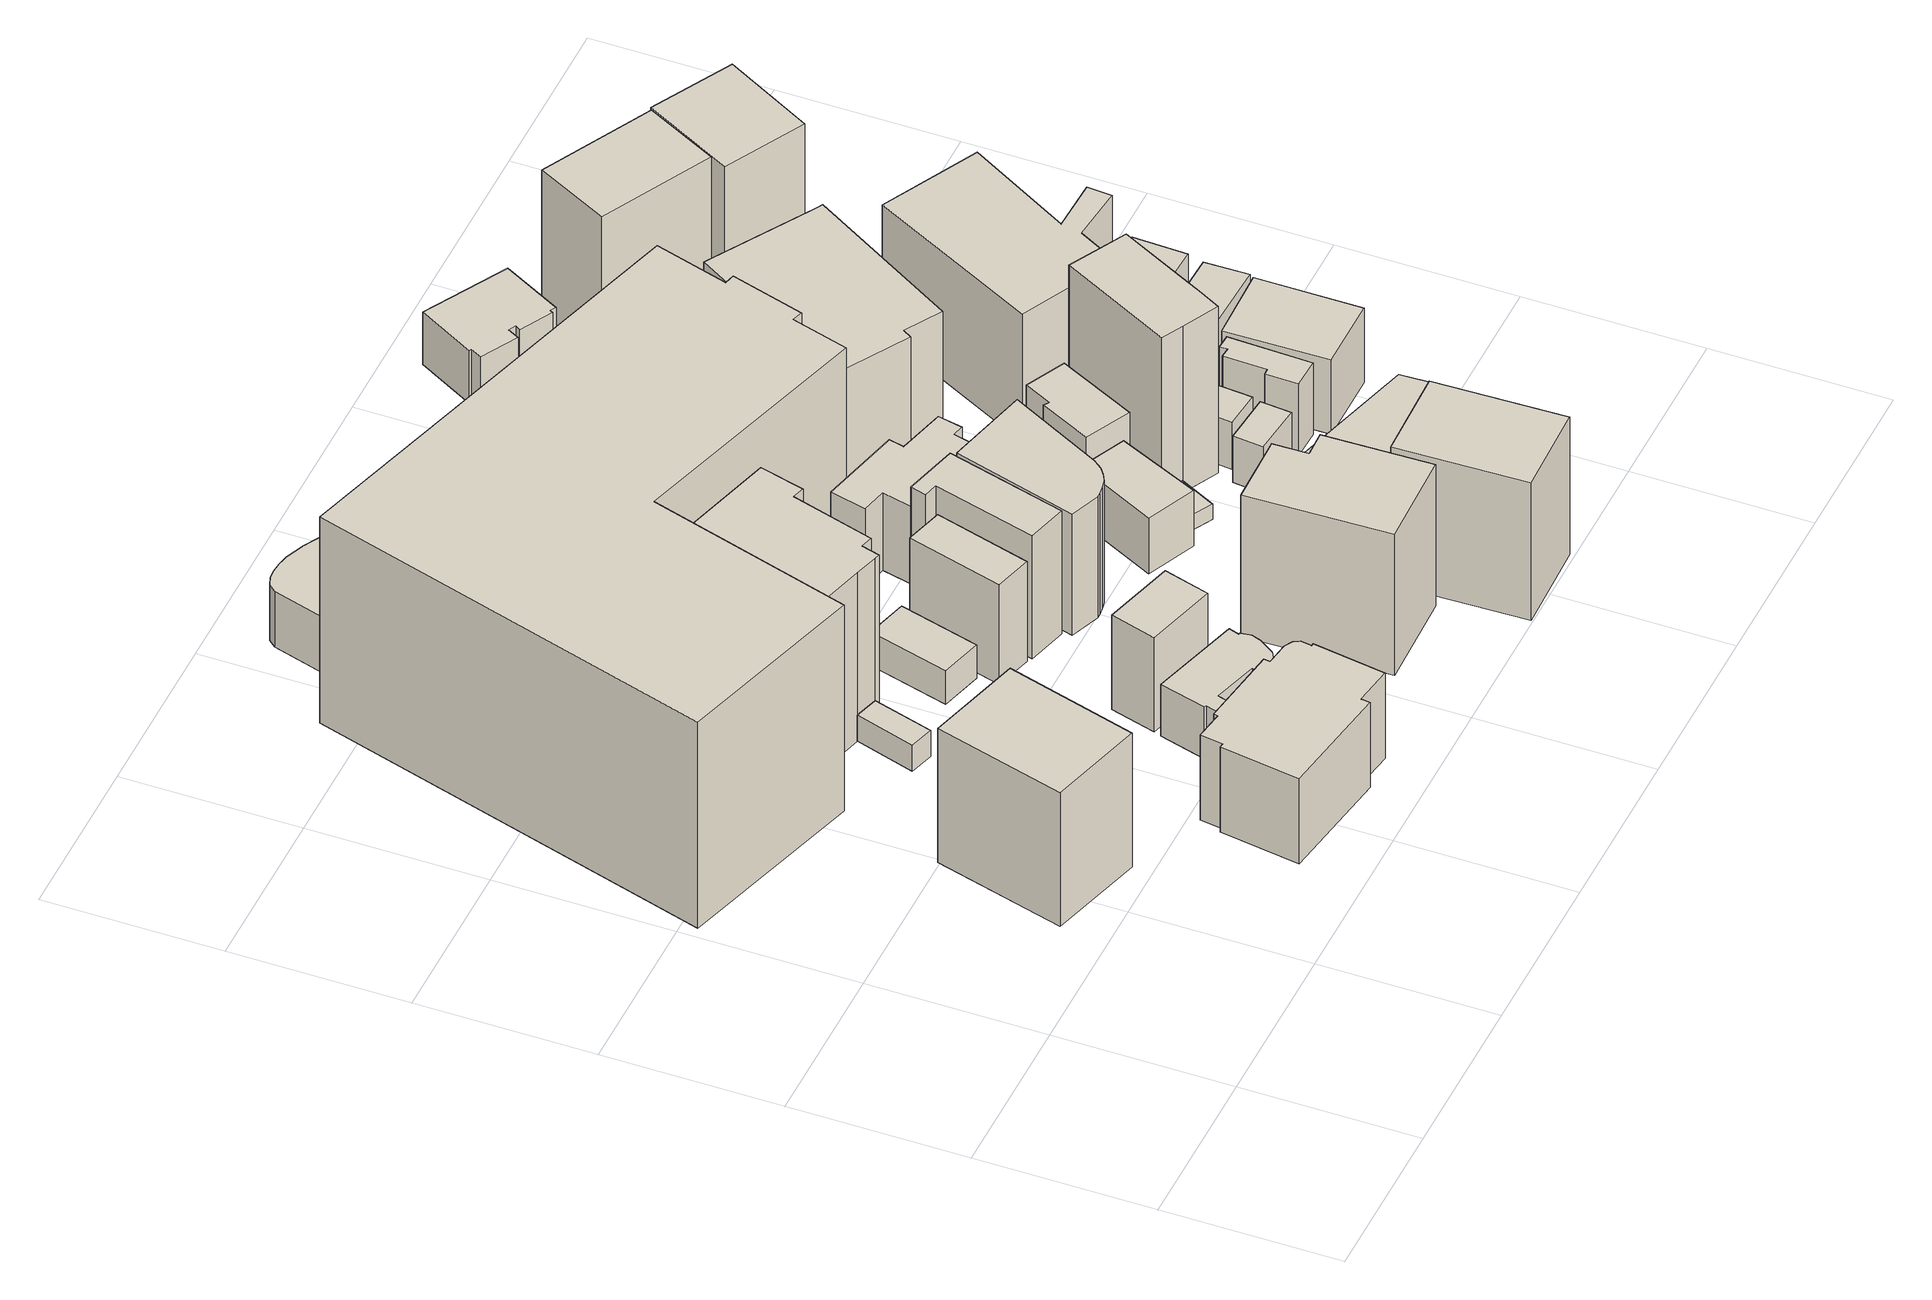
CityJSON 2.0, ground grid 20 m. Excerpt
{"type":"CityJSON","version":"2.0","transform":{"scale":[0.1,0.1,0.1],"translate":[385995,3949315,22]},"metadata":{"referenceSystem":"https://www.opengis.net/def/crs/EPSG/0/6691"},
"CityObjects":{
"building1":{"type":"Building","attributes":{"延べ面積換算係数":"1.00","大字・町コード":"53","町・丁目コード":"2","13+区市町村コード+大字・町コード+町・丁目コード":"13101053002","地区計画":"平河町二丁目東部地区","class":"3002","usage":"401","measuredHeight":24.3,"storeysAboveGround":5,"storeysBelowGround":1,"RiverFloodingRiskAttribute.description":"10","RiverFloodingRiskAttribute.rank":"2","RiverFloodingRiskAttribute.depth":0.7,"RiverFloodingRiskAttribute.adminType":"2","RiverFloodingRiskAttribute.scale":"2","BuildingDetailAttribute.buildingRoofEdgeArea":177.3,"BuildingDetailAttribute.fireproofStructureType":"1001","BuildingDetailAttribute.urbanPlanType":"21","BuildingDetailAttribute.areaClassificationType":"22","BuildingDetailAttribute.districtsAndZonesType":"6","BuildingDetailAttribute.landUseType":"212","BuildingDetailAttribute.detailedUsage":"1210","BuildingDetailAttribute.specifiedBuildingCoverageRate":60,"BuildingDetailAttribute.specifiedFloorAreaRate":400,"BuildingDetailAttribute.surveyYear":2021,"BuildingIDAttribute.prefecture":"13","BuildingIDAttribute.city":"13101"},"address":[{"country":"日本","locality":"東京都千代田区平河町二丁目"}],"geometry":[{"type":"Solid","lod":"1","boundaries":[[[[0,1,2,3]],[[2,4,5,3]],[[1,6,4,2]],[[0,7,6,1]],[[3,5,7,0]],[[4,6,7,5]]]]}]},
"building2":{"type":"Building","attributes":{"延べ面積換算係数":"1.00","大字・町コード":"53","町・丁目コード":"2","13+区市町村コード+大字・町コード+町・丁目コード":"13101053002","地区計画":"平河町二丁目東部地区","class":"3002","usage":"401","measuredHeight":15.2,"storeysAboveGround":3,"storeysBelowGround":0,"RiverFloodingRiskAttribute.description":"10","RiverFloodingRiskAttribute.rank":"1","RiverFloodingRiskAttribute.depth":0.24,"RiverFloodingRiskAttribute.adminType":"2","RiverFloodingRiskAttribute.scale":"2","BuildingDetailAttribute.buildingRoofEdgeArea":209.35,"BuildingDetailAttribute.fireproofStructureType":"1001","BuildingDetailAttribute.urbanPlanType":"21","BuildingDetailAttribute.areaClassificationType":"22","BuildingDetailAttribute.districtsAndZonesType":"6","BuildingDetailAttribute.landUseType":"212","BuildingDetailAttribute.detailedUsage":"1210","BuildingDetailAttribute.specifiedBuildingCoverageRate":60,"BuildingDetailAttribute.specifiedFloorAreaRate":400,"BuildingDetailAttribute.surveyYear":2021,"BuildingIDAttribute.prefecture":"13","BuildingIDAttribute.city":"13101"},"address":[{"country":"日本","locality":"東京都千代田区平河町二丁目"}],"geometry":[{"type":"Solid","lod":"1","boundaries":[[[[8,9,10,11,12,13,14,15,16,17,18,19,20,21,22,23]],[[22,24,25,23]],[[21,26,24,22]],[[20,27,26,21]],[[19,28,27,20]],[[18,29,28,19]],[[17,30,29,18]],[[16,31,30,17]],[[15,32,31,16]],[[14,33,32,15]],[[13,34,33,14]],[[12,35,34,13]],[[11,36,35,12]],[[10,37,36,11]],[[9,38,37,10]],[[8,39,38,9]],[[23,25,39,8]],[[24,26,27,28,29,30,31,32,33,34,35,36,37,38,39,25]]]]}]},
"building3":{"type":"Building","attributes":{"地区計画":"平河町二丁目東部地区","class":"3003","usage":"461","measuredHeight":12.8,"storeysAboveGround":9999,"storeysBelowGround":9999,"RiverFloodingRiskAttribute.description":"10","RiverFloodingRiskAttribute.rank":"2","RiverFloodingRiskAttribute.depth":0.64,"RiverFloodingRiskAttribute.adminType":"2","RiverFloodingRiskAttribute.scale":"2","BuildingDetailAttribute.buildingRoofEdgeArea":-9999,"BuildingDetailAttribute.fireproofStructureType":"1011","BuildingDetailAttribute.urbanPlanType":"21","BuildingDetailAttribute.areaClassificationType":"22","BuildingDetailAttribute.districtsAndZonesType":"6","BuildingDetailAttribute.landUseType":"212","BuildingDetailAttribute.detailedUsage":"0","BuildingDetailAttribute.specifiedBuildingCoverageRate":60,"BuildingDetailAttribute.specifiedFloorAreaRate":400,"BuildingDetailAttribute.surveyYear":"0001","BuildingIDAttribute.prefecture":"13","BuildingIDAttribute.city":"13101"},"geometry":[{"type":"Solid","lod":"1","boundaries":[[[[40,41,42,43]],[[42,44,45,43]],[[41,46,44,42]],[[40,47,46,41]],[[43,45,47,40]],[[44,46,47,45]]]]}]},
"building4":{"type":"Building","attributes":{"延べ面積換算係数":"1.00","大字・町コード":"53","町・丁目コード":"2","13+区市町村コード+大字・町コード+町・丁目コード":"13101053002","地区計画":"平河町二丁目東部地区","class":"3002","usage":"401","measuredHeight":29.6,"storeysAboveGround":6,"storeysBelowGround":1,"RiverFloodingRiskAttribute.description":"10","RiverFloodingRiskAttribute.rank":"1","RiverFloodingRiskAttribute.depth":0.17,"RiverFloodingRiskAttribute.adminType":"2","RiverFloodingRiskAttribute.scale":"2","BuildingDetailAttribute.buildingRoofEdgeArea":239.54,"BuildingDetailAttribute.fireproofStructureType":"1001","BuildingDetailAttribute.urbanPlanType":"21","BuildingDetailAttribute.areaClassificationType":"22","BuildingDetailAttribute.districtsAndZonesType":"6","BuildingDetailAttribute.landUseType":"212","BuildingDetailAttribute.detailedUsage":"1210","BuildingDetailAttribute.specifiedBuildingCoverageRate":60,"BuildingDetailAttribute.specifiedFloorAreaRate":400,"BuildingDetailAttribute.surveyYear":2021,"BuildingIDAttribute.prefecture":"13","BuildingIDAttribute.city":"13101"},"address":[{"country":"日本","locality":"東京都千代田区平河町二丁目"}],"geometry":[{"type":"Solid","lod":"1","boundaries":[[[[48,49,50,51,52,53,54,55,56,57]],[[56,58,59,57]],[[55,60,58,56]],[[54,61,60,55]],[[53,62,61,54]],[[52,63,62,53]],[[51,64,63,52]],[[50,65,64,51]],[[49,66,65,50]],[[48,67,66,49]],[[57,59,67,48]],[[58,60,61,62,63,64,65,66,67,59]]]]}]},
"building5":{"type":"Building","attributes":{"延べ面積換算係数":"1.00","大字・町コード":"53","町・丁目コード":"2","13+区市町村コード+大字・町コード+町・丁目コード":"13101053002","地区計画":"平河町二丁目東部地区","class":"3002","usage":"411","measuredHeight":8.8,"storeysAboveGround":3,"storeysBelowGround":0,"RiverFloodingRiskAttribute.description":"10","RiverFloodingRiskAttribute.rank":"2","RiverFloodingRiskAttribute.depth":0.57,"RiverFloodingRiskAttribute.adminType":"2","RiverFloodingRiskAttribute.scale":"2","BuildingDetailAttribute.buildingRoofEdgeArea":71.85,"BuildingDetailAttribute.fireproofStructureType":"1001","BuildingDetailAttribute.urbanPlanType":"21","BuildingDetailAttribute.areaClassificationType":"22","BuildingDetailAttribute.districtsAndZonesType":"6","BuildingDetailAttribute.landUseType":"211","BuildingDetailAttribute.detailedUsage":"1310","BuildingDetailAttribute.specifiedBuildingCoverageRate":60,"BuildingDetailAttribute.specifiedFloorAreaRate":400,"BuildingDetailAttribute.surveyYear":2021,"BuildingIDAttribute.prefecture":"13","BuildingIDAttribute.city":"13101"},"address":[{"country":"日本","locality":"東京都千代田区平河町二丁目"}],"geometry":[{"type":"Solid","lod":"1","boundaries":[[[[68,69,70,71,72,73,74,75,76,77,78,79,80,81,82,83,84,85,86]],[[85,87,88,86]],[[84,89,87,85]],[[83,90,89,84]],[[82,91,90,83]],[[81,92,91,82]],[[80,93,92,81]],[[79,94,93,80]],[[78,95,94,79]],[[77,96,95,78]],[[76,97,96,77]],[[75,98,97,76]],[[74,99,98,75]],[[73,100,99,74]],[[72,101,100,73]],[[71,102,101,72]],[[70,103,102,71]],[[69,104,103,70]],[[68,105,104,69]],[[86,88,105,68]],[[87,89,90,91,92,93,94,95,96,97,98,99,100,101,102,103,104,105,88]]]]}]},
"building6":{"type":"Building","attributes":{"延べ面積換算係数":"1.00","大字・町コード":"53","町・丁目コード":"2","13+区市町村コード+大字・町コード+町・丁目コード":"13101053002","地区計画":"平河町二丁目東部地区","class":"3002","usage":"422","measuredHeight":32.5,"storeysAboveGround":6,"storeysBelowGround":0,"RiverFloodingRiskAttribute.description":"10","RiverFloodingRiskAttribute.rank":"1","RiverFloodingRiskAttribute.depth":0.04,"RiverFloodingRiskAttribute.adminType":"2","RiverFloodingRiskAttribute.scale":"2","BuildingDetailAttribute.buildingRoofEdgeArea":1739.82,"BuildingDetailAttribute.fireproofStructureType":"1001","BuildingDetailAttribute.urbanPlanType":"21","BuildingDetailAttribute.areaClassificationType":"22","BuildingDetailAttribute.districtsAndZonesType":"6","BuildingDetailAttribute.landUseType":"214","BuildingDetailAttribute.detailedUsage":"1121","BuildingDetailAttribute.specifiedBuildingCoverageRate":60,"BuildingDetailAttribute.specifiedFloorAreaRate":400,"BuildingDetailAttribute.surveyYear":2021,"BuildingIDAttribute.prefecture":"13","BuildingIDAttribute.city":"13101"},"address":[{"country":"日本","locality":"東京都千代田区平河町二丁目"}],"geometry":[{"type":"Solid","lod":"1","boundaries":[[[[106,107,108,109,110,111,112,113,114,115]],[[114,116,117,115]],[[113,118,116,114]],[[112,119,118,113]],[[111,120,119,112]],[[110,121,120,111]],[[109,122,121,110]],[[108,123,122,109]],[[107,124,123,108]],[[106,125,124,107]],[[115,117,125,106]],[[116,118,119,120,121,122,123,124,125,117]]]]}]},
"building7":{"type":"Building","attributes":{"延べ面積換算係数":"0.85","大字・町コード":"53","町・丁目コード":"2","13+区市町村コード+大字・町コード+町・丁目コード":"13101053002","地区計画":"平河町二丁目東部地区","class":"3002","usage":"411","measuredHeight":16.7,"storeysAboveGround":3,"storeysBelowGround":0,"RiverFloodingRiskAttribute.description":"10","RiverFloodingRiskAttribute.rank":"2","RiverFloodingRiskAttribute.depth":0.74,"RiverFloodingRiskAttribute.adminType":"2","RiverFloodingRiskAttribute.scale":"2","BuildingDetailAttribute.buildingRoofEdgeArea":48.37,"BuildingDetailAttribute.fireproofStructureType":"1001","BuildingDetailAttribute.urbanPlanType":"21","BuildingDetailAttribute.areaClassificationType":"22","BuildingDetailAttribute.districtsAndZonesType":"6","BuildingDetailAttribute.landUseType":"211","BuildingDetailAttribute.detailedUsage":"1310","BuildingDetailAttribute.specifiedBuildingCoverageRate":60,"BuildingDetailAttribute.specifiedFloorAreaRate":400,"BuildingDetailAttribute.surveyYear":2021,"BuildingIDAttribute.prefecture":"13","BuildingIDAttribute.city":"13101"},"address":[{"country":"日本","locality":"東京都千代田区平河町二丁目"}],"geometry":[{"type":"Solid","lod":"1","boundaries":[[[[126,127,128,129]],[[128,130,131,129]],[[127,132,130,128]],[[126,133,132,127]],[[129,131,133,126]],[[130,132,133,131]]]]}]},
"building8":{"type":"Building","attributes":{"延べ面積換算係数":"1.00","大字・町コード":"53","町・丁目コード":"2","13+区市町村コード+大字・町コード+町・丁目コード":"13101053002","地区計画":"平河町二丁目東部地区","class":"3001","usage":"411","measuredHeight":7.3,"storeysAboveGround":2,"storeysBelowGround":0,"RiverFloodingRiskAttribute.description":"10","RiverFloodingRiskAttribute.rank":"2","RiverFloodingRiskAttribute.depth":0.61,"RiverFloodingRiskAttribute.adminType":"2","RiverFloodingRiskAttribute.scale":"2","BuildingDetailAttribute.buildingRoofEdgeArea":46.42,"BuildingDetailAttribute.fireproofStructureType":"1003","BuildingDetailAttribute.urbanPlanType":"21","BuildingDetailAttribute.areaClassificationType":"22","BuildingDetailAttribute.districtsAndZonesType":"6","BuildingDetailAttribute.landUseType":"211","BuildingDetailAttribute.detailedUsage":"1310","BuildingDetailAttribute.specifiedBuildingCoverageRate":60,"BuildingDetailAttribute.specifiedFloorAreaRate":400,"BuildingDetailAttribute.surveyYear":2021,"BuildingIDAttribute.prefecture":"13","BuildingIDAttribute.city":"13101"},"address":[{"country":"日本","locality":"東京都千代田区平河町二丁目"}],"geometry":[{"type":"Solid","lod":"1","boundaries":[[[[134,135,136,137]],[[136,138,139,137]],[[135,140,138,136]],[[134,141,140,135]],[[137,139,141,134]],[[138,140,141,139]]]]}]},
"building9":{"type":"Building","attributes":{"延べ面積換算係数":"1.00","大字・町コード":"53","町・丁目コード":"2","13+区市町村コード+大字・町コード+町・丁目コード":"13101053002","地区計画":"平河町二丁目東部地区","class":"3002","usage":"401","measuredHeight":15.6,"storeysAboveGround":5,"storeysBelowGround":0,"RiverFloodingRiskAttribute.description":"10","RiverFloodingRiskAttribute.rank":"2","RiverFloodingRiskAttribute.depth":0.61,"RiverFloodingRiskAttribute.adminType":"2","RiverFloodingRiskAttribute.scale":"2","BuildingDetailAttribute.buildingRoofEdgeArea":50.52,"BuildingDetailAttribute.fireproofStructureType":"1001","BuildingDetailAttribute.urbanPlanType":"21","BuildingDetailAttribute.areaClassificationType":"22","BuildingDetailAttribute.districtsAndZonesType":"6","BuildingDetailAttribute.landUseType":"212","BuildingDetailAttribute.detailedUsage":"1210","BuildingDetailAttribute.specifiedBuildingCoverageRate":60,"BuildingDetailAttribute.specifiedFloorAreaRate":400,"BuildingDetailAttribute.surveyYear":2021,"BuildingIDAttribute.prefecture":"13","BuildingIDAttribute.city":"13101"},"address":[{"country":"日本","locality":"東京都千代田区平河町二丁目"}],"geometry":[{"type":"Solid","lod":"1","boundaries":[[[[142,143,144,145]],[[144,146,147,145]],[[143,148,146,144]],[[142,149,148,143]],[[145,147,149,142]],[[146,148,149,147]]]]}]},
"building10":{"type":"Building","attributes":{"地区計画":"平河町二丁目東部地区","class":"3001","usage":"461","measuredHeight":12.5,"storeysAboveGround":9999,"storeysBelowGround":9999,"RiverFloodingRiskAttribute.description":"10","RiverFloodingRiskAttribute.rank":"1","RiverFloodingRiskAttribute.depth":0.06,"RiverFloodingRiskAttribute.adminType":"2","RiverFloodingRiskAttribute.scale":"2","BuildingDetailAttribute.buildingRoofEdgeArea":-9999,"BuildingDetailAttribute.fireproofStructureType":"1011","BuildingDetailAttribute.urbanPlanType":"21","BuildingDetailAttribute.areaClassificationType":"22","BuildingDetailAttribute.districtsAndZonesType":"6","BuildingDetailAttribute.landUseType":"214","BuildingDetailAttribute.detailedUsage":"0","BuildingDetailAttribute.specifiedBuildingCoverageRate":60,"BuildingDetailAttribute.specifiedFloorAreaRate":400,"BuildingDetailAttribute.surveyYear":"0001","BuildingIDAttribute.prefecture":"13","BuildingIDAttribute.city":"13101"},"geometry":[{"type":"Solid","lod":"1","boundaries":[[[[150,151,152,153,154,155,156,157,158]],[[157,159,160,158]],[[156,161,159,157]],[[155,162,161,156]],[[154,163,162,155]],[[153,164,163,154]],[[152,165,164,153]],[[151,166,165,152]],[[150,167,166,151]],[[158,160,167,150]],[[159,161,162,163,164,165,166,167,160]]]]}]},
"building11":{"type":"Building","attributes":{"延べ面積換算係数":"1.00","大字・町コード":"53","町・丁目コード":"2","13+区市町村コード+大字・町コード+町・丁目コード":"13101053002","地区計画":"平河町二丁目東部地区","class":"3002","usage":"401","measuredHeight":22.8,"storeysAboveGround":5,"storeysBelowGround":0,"RiverFloodingRiskAttribute.description":"10","RiverFloodingRiskAttribute.rank":"2","RiverFloodingRiskAttribute.depth":0.7,"RiverFloodingRiskAttribute.adminType":"2","RiverFloodingRiskAttribute.scale":"2","BuildingDetailAttribute.buildingRoofEdgeArea":69.69,"BuildingDetailAttribute.fireproofStructureType":"1001","BuildingDetailAttribute.urbanPlanType":"21","BuildingDetailAttribute.areaClassificationType":"22","BuildingDetailAttribute.districtsAndZonesType":"6","BuildingDetailAttribute.landUseType":"212","BuildingDetailAttribute.detailedUsage":"1210","BuildingDetailAttribute.specifiedBuildingCoverageRate":60,"BuildingDetailAttribute.specifiedFloorAreaRate":400,"BuildingDetailAttribute.surveyYear":2021,"BuildingIDAttribute.prefecture":"13","BuildingIDAttribute.city":"13101"},"address":[{"country":"日本","locality":"東京都千代田区平河町二丁目"}],"geometry":[{"type":"Solid","lod":"1","boundaries":[[[[168,169,170,171,172,173]],[[172,174,175,173]],[[171,176,174,172]],[[170,177,176,171]],[[169,178,177,170]],[[168,179,178,169]],[[173,175,179,168]],[[174,176,177,178,179,175]]]]}]},
"building12":{"type":"Building","attributes":{"延べ面積換算係数":"1.00","大字・町コード":"53","町・丁目コード":"2","13+区市町村コード+大字・町コード+町・丁目コード":"13101053002","地区計画":"平河町二丁目東部地区","class":"3002","usage":"401","measuredHeight":28.6,"storeysAboveGround":6,"storeysBelowGround":0,"RiverFloodingRiskAttribute.description":"10","RiverFloodingRiskAttribute.rank":"2","RiverFloodingRiskAttribute.depth":0.71,"RiverFloodingRiskAttribute.adminType":"2","RiverFloodingRiskAttribute.scale":"2","BuildingDetailAttribute.buildingRoofEdgeArea":170.82,"BuildingDetailAttribute.fireproofStructureType":"1001","BuildingDetailAttribute.urbanPlanType":"21","BuildingDetailAttribute.areaClassificationType":"22","BuildingDetailAttribute.districtsAndZonesType":"6","BuildingDetailAttribute.landUseType":"212","BuildingDetailAttribute.detailedUsage":"1210","BuildingDetailAttribute.specifiedBuildingCoverageRate":60,"BuildingDetailAttribute.specifiedFloorAreaRate":400,"BuildingDetailAttribute.surveyYear":2021,"BuildingIDAttribute.prefecture":"13","BuildingIDAttribute.city":"13101"},"address":[{"country":"日本","locality":"東京都千代田区平河町二丁目"}],"geometry":[{"type":"Solid","lod":"1","boundaries":[[[[180,181,182,183,184,185]],[[184,186,187,185]],[[183,188,186,184]],[[182,189,188,183]],[[181,190,189,182]],[[180,191,190,181]],[[185,187,191,180]],[[186,188,189,190,191,187]]]]}]},
"building13":{"type":"Building","attributes":{"延べ面積換算係数":"1.00","大字・町コード":"53","町・丁目コード":"2","13+区市町村コード+大字・町コード+町・丁目コード":"13101053002","地区計画":"平河町二丁目東部地区","class":"3002","usage":"401","measuredHeight":17.6,"storeysAboveGround":4,"storeysBelowGround":0,"RiverFloodingRiskAttribute.description":"10","RiverFloodingRiskAttribute.rank":"1","RiverFloodingRiskAttribute.depth":0.45,"RiverFloodingRiskAttribute.adminType":"2","RiverFloodingRiskAttribute.scale":"2","BuildingDetailAttribute.buildingRoofEdgeArea":97.94,"BuildingDetailAttribute.fireproofStructureType":"1001","BuildingDetailAttribute.urbanPlanType":"21","BuildingDetailAttribute.areaClassificationType":"22","BuildingDetailAttribute.districtsAndZonesType":"6","BuildingDetailAttribute.landUseType":"212","BuildingDetailAttribute.detailedUsage":"1210","BuildingDetailAttribute.specifiedBuildingCoverageRate":60,"BuildingDetailAttribute.specifiedFloorAreaRate":400,"BuildingDetailAttribute.surveyYear":2021,"BuildingIDAttribute.prefecture":"13","BuildingIDAttribute.city":"13101"},"address":[{"country":"日本","locality":"東京都千代田区平河町二丁目"}],"geometry":[{"type":"Solid","lod":"1","boundaries":[[[[192,193,194,195,196,197,198,199,200,201]],[[200,202,203,201]],[[199,204,202,200]],[[198,205,204,199]],[[197,206,205,198]],[[196,207,206,197]],[[195,208,207,196]],[[194,209,208,195]],[[193,210,209,194]],[[192,211,210,193]],[[201,203,211,192]],[[202,204,205,206,207,208,209,210,211,203]]]]}]},
"building14":{"type":"Building","attributes":{"延べ面積換算係数":"1.00","大字・町コード":"53","町・丁目コード":"2","13+区市町村コード+大字・町コード+町・丁目コード":"13101053002","地区計画":"平河町二丁目東部地区","class":"3002","usage":"412","measuredHeight":12.5,"storeysAboveGround":3,"storeysBelowGround":0,"RiverFloodingRiskAttribute.description":"10","RiverFloodingRiskAttribute.rank":"1","RiverFloodingRiskAttribute.depth":0.05,"RiverFloodingRiskAttribute.adminType":"2","RiverFloodingRiskAttribute.scale":"2","BuildingDetailAttribute.buildingRoofEdgeArea":94.74,"BuildingDetailAttribute.fireproofStructureType":"1001","BuildingDetailAttribute.urbanPlanType":"21","BuildingDetailAttribute.areaClassificationType":"22","BuildingDetailAttribute.districtsAndZonesType":"6","BuildingDetailAttribute.landUseType":"211","BuildingDetailAttribute.detailedUsage":"1320","BuildingDetailAttribute.specifiedBuildingCoverageRate":60,"BuildingDetailAttribute.specifiedFloorAreaRate":400,"BuildingDetailAttribute.surveyYear":2021,"BuildingIDAttribute.prefecture":"13","BuildingIDAttribute.city":"13101"},"address":[{"country":"日本","locality":"東京都千代田区平河町二丁目"}],"geometry":[{"type":"Solid","lod":"1","boundaries":[[[[212,213,214,215,216,217,218,219,220,221]],[[220,222,223,221]],[[219,224,222,220]],[[218,225,224,219]],[[217,226,225,218]],[[216,227,226,217]],[[215,228,227,216]],[[214,229,228,215]],[[213,230,229,214]],[[212,231,230,213]],[[221,223,231,212]],[[222,224,225,226,227,228,229,230,231,223]]]]}]},
"building15":{"type":"Building","attributes":{"延べ面積換算係数":"1.00","大字・町コード":"53","町・丁目コード":"2","13+区市町村コード+大字・町コード+町・丁目コード":"13101053002","地区計画":"平河町二丁目東部地区","class":"3002","usage":"401","measuredHeight":22.2,"storeysAboveGround":5,"storeysBelowGround":0,"RiverFloodingRiskAttribute.description":"10","RiverFloodingRiskAttribute.rank":"1","RiverFloodingRiskAttribute.depth":0.09,"RiverFloodingRiskAttribute.adminType":"2","RiverFloodingRiskAttribute.scale":"2","BuildingDetailAttribute.buildingRoofEdgeArea":157.01,"BuildingDetailAttribute.fireproofStructureType":"1001","BuildingDetailAttribute.urbanPlanType":"21","BuildingDetailAttribute.areaClassificationType":"22","BuildingDetailAttribute.districtsAndZonesType":"6","BuildingDetailAttribute.landUseType":"212","BuildingDetailAttribute.detailedUsage":"1210","BuildingDetailAttribute.specifiedBuildingCoverageRate":60,"BuildingDetailAttribute.specifiedFloorAreaRate":400,"BuildingDetailAttribute.surveyYear":2021,"BuildingIDAttribute.prefecture":"13","BuildingIDAttribute.city":"13101"},"address":[{"country":"日本","locality":"東京都千代田区平河町二丁目"}],"geometry":[{"type":"Solid","lod":"1","boundaries":[[[[232,233,234,235]],[[234,236,237,235]],[[233,238,236,234]],[[232,239,238,233]],[[235,237,239,232]],[[236,238,239,237]]]]}]},
"building16":{"type":"Building","attributes":{"延べ面積換算係数":"1.00","大字・町コード":"53","町・丁目コード":"2","13+区市町村コード+大字・町コード+町・丁目コード":"13101053002","地区計画":"平河町二丁目東部地区","class":"3001","usage":"413","measuredHeight":9.6,"storeysAboveGround":2,"storeysBelowGround":0,"RiverFloodingRiskAttribute.description":"10","RiverFloodingRiskAttribute.rank":"2","RiverFloodingRiskAttribute.depth":0.5,"RiverFloodingRiskAttribute.adminType":"2","RiverFloodingRiskAttribute.scale":"2","BuildingDetailAttribute.buildingRoofEdgeArea":61.26,"BuildingDetailAttribute.fireproofStructureType":"1003","BuildingDetailAttribute.urbanPlanType":"21","BuildingDetailAttribute.areaClassificationType":"22","BuildingDetailAttribute.districtsAndZonesType":"6","BuildingDetailAttribute.landUseType":"211","BuildingDetailAttribute.detailedUsage":"1230","BuildingDetailAttribute.specifiedBuildingCoverageRate":60,"BuildingDetailAttribute.specifiedFloorAreaRate":400,"BuildingDetailAttribute.surveyYear":2021,"BuildingIDAttribute.prefecture":"13","BuildingIDAttribute.city":"13101"},"address":[{"country":"日本","locality":"東京都千代田区平河町二丁目"}],"geometry":[{"type":"Solid","lod":"1","boundaries":[[[[240,241,242,243]],[[242,244,245,243]],[[241,246,244,242]],[[240,247,246,241]],[[243,245,247,240]],[[244,246,247,245]]]]}]},
"building17":{"type":"Building","attributes":{"地区計画":"平河町二丁目東部地区","class":"3003","usage":"461","measuredHeight":4.3,"storeysAboveGround":9999,"storeysBelowGround":9999,"RiverFloodingRiskAttribute.description":"10","RiverFloodingRiskAttribute.rank":"2","RiverFloodingRiskAttribute.depth":0.71,"RiverFloodingRiskAttribute.adminType":"2","RiverFloodingRiskAttribute.scale":"2","BuildingDetailAttribute.buildingRoofEdgeArea":-9999,"BuildingDetailAttribute.fireproofStructureType":"1011","BuildingDetailAttribute.urbanPlanType":"21","BuildingDetailAttribute.areaClassificationType":"22","BuildingDetailAttribute.districtsAndZonesType":"6","BuildingDetailAttribute.landUseType":"211","BuildingDetailAttribute.detailedUsage":"0","BuildingDetailAttribute.specifiedBuildingCoverageRate":60,"BuildingDetailAttribute.specifiedFloorAreaRate":400,"BuildingDetailAttribute.surveyYear":"0001","BuildingIDAttribute.prefecture":"13","BuildingIDAttribute.city":"13101"},"geometry":[{"type":"Solid","lod":"1","boundaries":[[[[248,249,250,251,252]],[[251,253,254,252]],[[250,255,253,251]],[[249,256,255,250]],[[248,257,256,249]],[[252,254,257,248]],[[253,255,256,257,254]]]]}]},
"building18":{"type":"Building","attributes":{"地区計画":"平河町二丁目東部地区","class":"3002","usage":"461","measuredHeight":18.6,"storeysAboveGround":9999,"storeysBelowGround":9999,"RiverFloodingRiskAttribute.description":"10","RiverFloodingRiskAttribute.rank":"1","RiverFloodingRiskAttribute.depth":0.09,"RiverFloodingRiskAttribute.adminType":"2","RiverFloodingRiskAttribute.scale":"2","BuildingDetailAttribute.buildingRoofEdgeArea":-9999,"BuildingDetailAttribute.fireproofStructureType":"1011","BuildingDetailAttribute.urbanPlanType":"21","BuildingDetailAttribute.areaClassificationType":"22","BuildingDetailAttribute.districtsAndZonesType":"6","BuildingDetailAttribute.landUseType":"222","BuildingDetailAttribute.detailedUsage":"0","BuildingDetailAttribute.specifiedBuildingCoverageRate":60,"BuildingDetailAttribute.specifiedFloorAreaRate":400,"BuildingDetailAttribute.surveyYear":"0001","BuildingIDAttribute.prefecture":"13","BuildingIDAttribute.city":"13101"},"geometry":[{"type":"Solid","lod":"1","boundaries":[[[[258,259,260,261]],[[260,262,263,261]],[[259,264,262,260]],[[258,265,264,259]],[[261,263,265,258]],[[262,264,265,263]]]]}]},
"building19":{"type":"Building","attributes":{"地区計画":"平河町二丁目東部地区","class":"3001","usage":"461","measuredHeight":10.8,"storeysAboveGround":9999,"storeysBelowGround":9999,"RiverFloodingRiskAttribute.description":"10","RiverFloodingRiskAttribute.rank":"1","RiverFloodingRiskAttribute.depth":0.02,"RiverFloodingRiskAttribute.adminType":"2","RiverFloodingRiskAttribute.scale":"2","BuildingDetailAttribute.buildingRoofEdgeArea":-9999,"BuildingDetailAttribute.fireproofStructureType":"1011","BuildingDetailAttribute.urbanPlanType":"21","BuildingDetailAttribute.areaClassificationType":"22","BuildingDetailAttribute.districtsAndZonesType":"6","BuildingDetailAttribute.landUseType":"211","BuildingDetailAttribute.detailedUsage":"0","BuildingDetailAttribute.specifiedBuildingCoverageRate":60,"BuildingDetailAttribute.specifiedFloorAreaRate":400,"BuildingDetailAttribute.surveyYear":"0001","BuildingIDAttribute.prefecture":"13","BuildingIDAttribute.city":"13101"},"geometry":[{"type":"Solid","lod":"1","boundaries":[[[[266,267,268,269,270,271]],[[270,272,273,271]],[[269,274,272,270]],[[268,275,274,269]],[[267,276,275,268]],[[266,277,276,267]],[[271,273,277,266]],[[272,274,275,276,277,273]]]]}]},
"building20":{"type":"Building","attributes":{"延べ面積換算係数":"1.00","大字・町コード":"53","町・丁目コード":"2","13+区市町村コード+大字・町コード+町・丁目コード":"13101053002","地区計画":"平河町二丁目東部地区","class":"3002","usage":"401","measuredHeight":26.8,"storeysAboveGround":5,"storeysBelowGround":1,"RiverFloodingRiskAttribute.description":"10","RiverFloodingRiskAttribute.rank":"1","RiverFloodingRiskAttribute.depth":0.05,"RiverFloodingRiskAttribute.adminType":"2","RiverFloodingRiskAttribute.scale":"2","BuildingDetailAttribute.buildingRoofEdgeArea":292.48,"BuildingDetailAttribute.fireproofStructureType":"1001","BuildingDetailAttribute.urbanPlanType":"21","BuildingDetailAttribute.areaClassificationType":"22","BuildingDetailAttribute.districtsAndZonesType":"6","BuildingDetailAttribute.landUseType":"212","BuildingDetailAttribute.detailedUsage":"1210","BuildingDetailAttribute.specifiedBuildingCoverageRate":60,"BuildingDetailAttribute.specifiedFloorAreaRate":400,"BuildingDetailAttribute.surveyYear":2021,"BuildingIDAttribute.prefecture":"13","BuildingIDAttribute.city":"13101"},"address":[{"country":"日本","locality":"東京都千代田区平河町二丁目"}],"geometry":[{"type":"Solid","lod":"1","boundaries":[[[[278,279,280,281,282,283,284]],[[283,285,286,284]],[[282,287,285,283]],[[281,288,287,282]],[[280,289,288,281]],[[279,290,289,280]],[[278,291,290,279]],[[284,286,291,278]],[[285,287,288,289,290,291,286]]]]}]},
"building21":{"type":"Building","attributes":{"延べ面積換算係数":"1.00","大字・町コード":"53","町・丁目コード":"2","13+区市町村コード+大字・町コード+町・丁目コード":"13101053002","地区計画":"平河町二丁目東部地区","class":"3001","usage":"413","measuredHeight":6.6,"storeysAboveGround":2,"storeysBelowGround":0,"RiverFloodingRiskAttribute.description":"10","RiverFloodingRiskAttribute.rank":"2","RiverFloodingRiskAttribute.depth":0.64,"RiverFloodingRiskAttribute.adminType":"2","RiverFloodingRiskAttribute.scale":"2","BuildingDetailAttribute.buildingRoofEdgeArea":49.84,"BuildingDetailAttribute.fireproofStructureType":"1001","BuildingDetailAttribute.urbanPlanType":"21","BuildingDetailAttribute.areaClassificationType":"22","BuildingDetailAttribute.districtsAndZonesType":"6","BuildingDetailAttribute.landUseType":"211","BuildingDetailAttribute.detailedUsage":"1230","BuildingDetailAttribute.specifiedBuildingCoverageRate":60,"BuildingDetailAttribute.specifiedFloorAreaRate":400,"BuildingDetailAttribute.surveyYear":2021,"BuildingIDAttribute.prefecture":"13","BuildingIDAttribute.city":"13101"},"address":[{"country":"日本","locality":"東京都千代田区平河町二丁目"}],"geometry":[{"type":"Solid","lod":"1","boundaries":[[[[292,293,294,295]],[[294,296,297,295]],[[293,298,296,294]],[[292,299,298,293]],[[295,297,299,292]],[[296,298,299,297]]]]}]},
"building22":{"type":"Building","attributes":{"延べ面積換算係数":"0.80","大字・町コード":"53","町・丁目コード":"2","13+区市町村コード+大字・町コード+町・丁目コード":"13101053002","地区計画":"平河町二丁目東部地区","class":"3002","usage":"412","measuredHeight":26.2,"storeysAboveGround":7,"storeysBelowGround":0,"RiverFloodingRiskAttribute.description":"10","RiverFloodingRiskAttribute.rank":"1","RiverFloodingRiskAttribute.depth":0.14,"RiverFloodingRiskAttribute.adminType":"2","RiverFloodingRiskAttribute.scale":"2","BuildingDetailAttribute.buildingRoofEdgeArea":85.29,"BuildingDetailAttribute.fireproofStructureType":"1001","BuildingDetailAttribute.urbanPlanType":"21","BuildingDetailAttribute.areaClassificationType":"22","BuildingDetailAttribute.districtsAndZonesType":"6","BuildingDetailAttribute.landUseType":"211","BuildingDetailAttribute.detailedUsage":"1320","BuildingDetailAttribute.specifiedBuildingCoverageRate":60,"BuildingDetailAttribute.specifiedFloorAreaRate":400,"BuildingDetailAttribute.surveyYear":2021,"BuildingIDAttribute.prefecture":"13","BuildingIDAttribute.city":"13101"},"address":[{"country":"日本","locality":"東京都千代田区平河町二丁目"}],"geometry":[{"type":"Solid","lod":"1","boundaries":[[[[300,301,302,303,304,305,306]],[[305,307,308,306]],[[304,309,307,305]],[[303,310,309,304]],[[302,311,310,303]],[[301,312,311,302]],[[300,313,312,301]],[[306,308,313,300]],[[307,309,310,311,312,313,308]]]]}]},
"building23":{"type":"Building","attributes":{"延べ面積換算係数":"0.90","大字・町コード":"53","町・丁目コード":"1","13+区市町村コード+大字・町コード+町・丁目コード":"13101053001","class":"3001","usage":"411","measuredHeight":7.4,"storeysAboveGround":2,"storeysBelowGround":0,"RiverFloodingRiskAttribute.description":"10","RiverFloodingRiskAttribute.rank":"1","RiverFloodingRiskAttribute.depth":0.05,"RiverFloodingRiskAttribute.adminType":"2","RiverFloodingRiskAttribute.scale":"2","BuildingDetailAttribute.buildingRoofEdgeArea":72.06,"BuildingDetailAttribute.fireproofStructureType":"1003","BuildingDetailAttribute.urbanPlanType":"21","BuildingDetailAttribute.areaClassificationType":"22","BuildingDetailAttribute.districtsAndZonesType":"10","BuildingDetailAttribute.landUseType":"211","BuildingDetailAttribute.detailedUsage":"1310","BuildingDetailAttribute.specifiedBuildingCoverageRate":80,"BuildingDetailAttribute.specifiedFloorAreaRate":500,"BuildingDetailAttribute.surveyYear":2021,"BuildingIDAttribute.prefecture":"13","BuildingIDAttribute.city":"13101"},"address":[{"country":"日本","locality":"東京都千代田区平河町一丁目"}],"geometry":[{"type":"Solid","lod":"1","boundaries":[[[[314,315,316,317,318,319,320,321,322,323,324,325]],[[324,326,327,325]],[[323,328,326,324]],[[322,329,328,323]],[[321,330,329,322]],[[320,331,330,321]],[[319,332,331,320]],[[318,333,332,319]],[[317,334,333,318]],[[316,335,334,317]],[[315,336,335,316]],[[314,337,336,315]],[[325,327,337,314]],[[326,328,329,330,331,332,333,334,335,336,337,327]]]]}]},
"building24":{"type":"Building","attributes":{"延べ面積換算係数":"1.00","大字・町コード":"53","町・丁目コード":"2","13+区市町村コード+大字・町コード+町・丁目コード":"13101053002","地区計画":"平河町二丁目東部地区","class":"3001","usage":"413","measuredHeight":16.8,"storeysAboveGround":2,"storeysBelowGround":0,"RiverFloodingRiskAttribute.description":"10","RiverFloodingRiskAttribute.rank":"1","RiverFloodingRiskAttribute.depth":0.14,"RiverFloodingRiskAttribute.adminType":"2","RiverFloodingRiskAttribute.scale":"2","BuildingDetailAttribute.buildingRoofEdgeArea":49.84,"BuildingDetailAttribute.fireproofStructureType":"1001","BuildingDetailAttribute.urbanPlanType":"21","BuildingDetailAttribute.areaClassificationType":"22","BuildingDetailAttribute.districtsAndZonesType":"6","BuildingDetailAttribute.landUseType":"211","BuildingDetailAttribute.detailedUsage":"1230","BuildingDetailAttribute.specifiedBuildingCoverageRate":60,"BuildingDetailAttribute.specifiedFloorAreaRate":400,"BuildingDetailAttribute.surveyYear":2021,"BuildingIDAttribute.prefecture":"13","BuildingIDAttribute.city":"13101"},"address":[{"country":"日本","locality":"東京都千代田区平河町二丁目"}],"geometry":[{"type":"Solid","lod":"1","boundaries":[[[[338,339,340,306,305]],[[306,341,342,305]],[[340,343,341,306]],[[339,344,343,340]],[[338,345,344,339]],[[305,342,345,338]],[[341,343,344,345,342]]]]}]},
"building25":{"type":"Building","attributes":{"延べ面積換算係数":"1.00","大字・町コード":"53","町・丁目コード":"2","13+区市町村コード+大字・町コード+町・丁目コード":"13101053002","地区計画":"平河町二丁目東部地区","class":"3002","usage":"411","measuredHeight":12.4,"storeysAboveGround":3,"storeysBelowGround":0,"RiverFloodingRiskAttribute.description":"10","RiverFloodingRiskAttribute.rank":"2","RiverFloodingRiskAttribute.depth":0.51,"RiverFloodingRiskAttribute.adminType":"2","RiverFloodingRiskAttribute.scale":"2","BuildingDetailAttribute.buildingRoofEdgeArea":27.58,"BuildingDetailAttribute.fireproofStructureType":"1001","BuildingDetailAttribute.urbanPlanType":"21","BuildingDetailAttribute.areaClassificationType":"22","BuildingDetailAttribute.districtsAndZonesType":"6","BuildingDetailAttribute.landUseType":"211","BuildingDetailAttribute.detailedUsage":"1310","BuildingDetailAttribute.specifiedBuildingCoverageRate":60,"BuildingDetailAttribute.specifiedFloorAreaRate":400,"BuildingDetailAttribute.surveyYear":2021,"BuildingIDAttribute.prefecture":"13","BuildingIDAttribute.city":"13101"},"address":[{"country":"日本","locality":"東京都千代田区平河町二丁目"}],"geometry":[{"type":"Solid","lod":"1","boundaries":[[[[346,347,348,349,350,351,352,353]],[[352,354,355,353]],[[351,356,354,352]],[[350,357,356,351]],[[349,358,357,350]],[[348,359,358,349]],[[347,360,359,348]],[[346,361,360,347]],[[353,355,361,346]],[[354,356,357,358,359,360,361,355]]]]}]},
"building26":{"type":"Building","attributes":{"延べ面積換算係数":"1.00","大字・町コード":"53","町・丁目コード":"2","13+区市町村コード+大字・町コード+町・丁目コード":"13101053002","地区計画":"平河町二丁目東部地区","class":"3002","usage":"413","measuredHeight":12.2,"storeysAboveGround":3,"storeysBelowGround":0,"RiverFloodingRiskAttribute.description":"10","RiverFloodingRiskAttribute.rank":"1","RiverFloodingRiskAttribute.depth":0.03,"RiverFloodingRiskAttribute.adminType":"2","RiverFloodingRiskAttribute.scale":"2","BuildingDetailAttribute.buildingRoofEdgeArea":68.9,"BuildingDetailAttribute.fireproofStructureType":"1001","BuildingDetailAttribute.urbanPlanType":"21","BuildingDetailAttribute.areaClassificationType":"22","BuildingDetailAttribute.districtsAndZonesType":"6","BuildingDetailAttribute.landUseType":"211","BuildingDetailAttribute.detailedUsage":"1230","BuildingDetailAttribute.specifiedBuildingCoverageRate":60,"BuildingDetailAttribute.specifiedFloorAreaRate":400,"BuildingDetailAttribute.surveyYear":2021,"BuildingIDAttribute.prefecture":"13","BuildingIDAttribute.city":"13101"},"address":[{"country":"日本","locality":"東京都千代田区平河町二丁目"}],"geometry":[{"type":"Solid","lod":"1","boundaries":[[[[362,363,364,365]],[[364,366,367,365]],[[363,368,366,364]],[[362,369,368,363]],[[365,367,369,362]],[[366,368,369,367]]]]}]},
"building27":{"type":"Building","attributes":{"延べ面積換算係数":"1.00","大字・町コード":"53","町・丁目コード":"2","13+区市町村コード+大字・町コード+町・丁目コード":"13101053002","地区計画":"平河町二丁目東部地区","class":"3002","usage":"413","measuredHeight":13.4,"storeysAboveGround":3,"storeysBelowGround":0,"RiverFloodingRiskAttribute.description":"10","RiverFloodingRiskAttribute.rank":"2","RiverFloodingRiskAttribute.depth":0.51,"RiverFloodingRiskAttribute.adminType":"2","RiverFloodingRiskAttribute.scale":"2","BuildingDetailAttribute.buildingRoofEdgeArea":100.12,"BuildingDetailAttribute.fireproofStructureType":"1001","BuildingDetailAttribute.urbanPlanType":"21","BuildingDetailAttribute.areaClassificationType":"22","BuildingDetailAttribute.districtsAndZonesType":"6","BuildingDetailAttribute.landUseType":"211","BuildingDetailAttribute.detailedUsage":"1230","BuildingDetailAttribute.specifiedBuildingCoverageRate":60,"BuildingDetailAttribute.specifiedFloorAreaRate":400,"BuildingDetailAttribute.surveyYear":2021,"BuildingIDAttribute.prefecture":"13","BuildingIDAttribute.city":"13101"},"address":[{"country":"日本","locality":"東京都千代田区平河町二丁目"}],"geometry":[{"type":"Solid","lod":"1","boundaries":[[[[370,371,372,373]],[[372,374,375,373]],[[371,376,374,372]],[[370,377,376,371]],[[373,375,377,370]],[[374,376,377,375]]]]}]},
"building28":{"type":"Building","attributes":{"延べ面積換算係数":"1.00","大字・町コード":"53","町・丁目コード":"2","13+区市町村コード+大字・町コード+町・丁目コード":"13101053002","地区計画":"平河町二丁目東部地区","class":"3002","usage":"401","measuredHeight":26.1,"storeysAboveGround":5,"storeysBelowGround":1,"RiverFloodingRiskAttribute.description":"10","RiverFloodingRiskAttribute.rank":"1","RiverFloodingRiskAttribute.depth":0.05,"RiverFloodingRiskAttribute.adminType":"2","RiverFloodingRiskAttribute.scale":"2","BuildingDetailAttribute.buildingRoofEdgeArea":273.95,"BuildingDetailAttribute.fireproofStructureType":"1001","BuildingDetailAttribute.urbanPlanType":"21","BuildingDetailAttribute.areaClassificationType":"22","BuildingDetailAttribute.districtsAndZonesType":"6","BuildingDetailAttribute.landUseType":"212","BuildingDetailAttribute.detailedUsage":"1210","BuildingDetailAttribute.specifiedBuildingCoverageRate":60,"BuildingDetailAttribute.specifiedFloorAreaRate":400,"BuildingDetailAttribute.surveyYear":2021,"BuildingIDAttribute.prefecture":"13","BuildingIDAttribute.city":"13101"},"address":[{"country":"日本","locality":"東京都千代田区平河町二丁目"}],"geometry":[{"type":"Solid","lod":"1","boundaries":[[[[378,379,380,381,382,383,384,385]],[[384,386,387,385]],[[383,388,386,384]],[[382,389,388,383]],[[381,390,389,382]],[[380,391,390,381]],[[379,392,391,380]],[[378,393,392,379]],[[385,387,393,378]],[[386,388,389,390,391,392,393,387]]]]}]},
"building29":{"type":"Building","attributes":{"延べ面積換算係数":"1.00","大字・町コード":"53","町・丁目コード":"1","13+区市町村コード+大字・町コード+町・丁目コード":"13101053001","class":"3002","usage":"401","measuredHeight":29.1,"storeysAboveGround":7,"storeysBelowGround":0,"RiverFloodingRiskAttribute.description":"10","RiverFloodingRiskAttribute.rank":"1","RiverFloodingRiskAttribute.depth":0.05,"RiverFloodingRiskAttribute.adminType":"2","RiverFloodingRiskAttribute.scale":"2","BuildingDetailAttribute.buildingRoofEdgeArea":129.44,"BuildingDetailAttribute.fireproofStructureType":"1001","BuildingDetailAttribute.urbanPlanType":"21","BuildingDetailAttribute.areaClassificationType":"22","BuildingDetailAttribute.districtsAndZonesType":"10","BuildingDetailAttribute.landUseType":"212","BuildingDetailAttribute.detailedUsage":"1210","BuildingDetailAttribute.specifiedBuildingCoverageRate":80,"BuildingDetailAttribute.specifiedFloorAreaRate":500,"BuildingDetailAttribute.surveyYear":2021,"BuildingIDAttribute.prefecture":"13","BuildingIDAttribute.city":"13101"},"address":[{"country":"日本","locality":"東京都千代田区平河町一丁目"}],"geometry":[{"type":"Solid","lod":"1","boundaries":[[[[394,395,396,397]],[[396,398,399,397]],[[395,400,398,396]],[[394,401,400,395]],[[397,399,401,394]],[[398,400,401,399]]]]}]},
"building30":{"type":"Building","attributes":{"延べ面積換算係数":"0.85","大字・町コード":"53","町・丁目コード":"2","13+区市町村コード+大字・町コード+町・丁目コード":"13101053002","地区計画":"平河町二丁目東部地区","class":"3001","usage":"411","measuredHeight":13.9,"storeysAboveGround":3,"storeysBelowGround":0,"RiverFloodingRiskAttribute.description":"10","RiverFloodingRiskAttribute.rank":"1","RiverFloodingRiskAttribute.depth":0.03,"RiverFloodingRiskAttribute.adminType":"2","RiverFloodingRiskAttribute.scale":"2","BuildingDetailAttribute.buildingRoofEdgeArea":61.24,"BuildingDetailAttribute.fireproofStructureType":"1001","BuildingDetailAttribute.urbanPlanType":"21","BuildingDetailAttribute.areaClassificationType":"22","BuildingDetailAttribute.districtsAndZonesType":"6","BuildingDetailAttribute.landUseType":"211","BuildingDetailAttribute.detailedUsage":"1310","BuildingDetailAttribute.specifiedBuildingCoverageRate":60,"BuildingDetailAttribute.specifiedFloorAreaRate":400,"BuildingDetailAttribute.surveyYear":2021,"BuildingIDAttribute.prefecture":"13","BuildingIDAttribute.city":"13101"},"address":[{"country":"日本","locality":"東京都千代田区平河町二丁目"}],"geometry":[{"type":"Solid","lod":"1","boundaries":[[[[402,403,404,405]],[[404,406,407,405]],[[403,408,406,404]],[[402,409,408,403]],[[405,407,409,402]],[[406,408,409,407]]]]}]},
"building31":{"type":"Building","attributes":{"延べ面積換算係数":"1.00","大字・町コード":"53","町・丁目コード":"1","13+区市町村コード+大字・町コード+町・丁目コード":"13101053001","class":"3002","usage":"401","measuredHeight":29.6,"storeysAboveGround":7,"storeysBelowGround":1,"RiverFloodingRiskAttribute.description":"10","RiverFloodingRiskAttribute.rank":"1","RiverFloodingRiskAttribute.depth":0.04,"RiverFloodingRiskAttribute.adminType":"2","RiverFloodingRiskAttribute.scale":"2","BuildingDetailAttribute.buildingRoofEdgeArea":118.57,"BuildingDetailAttribute.fireproofStructureType":"1001","BuildingDetailAttribute.urbanPlanType":"21","BuildingDetailAttribute.areaClassificationType":"22","BuildingDetailAttribute.districtsAndZonesType":"10","BuildingDetailAttribute.landUseType":"212","BuildingDetailAttribute.detailedUsage":"1210","BuildingDetailAttribute.specifiedBuildingCoverageRate":80,"BuildingDetailAttribute.specifiedFloorAreaRate":500,"BuildingDetailAttribute.surveyYear":2021,"BuildingIDAttribute.prefecture":"13","BuildingIDAttribute.city":"13101"},"address":[{"country":"日本","locality":"東京都千代田区平河町一丁目"}],"geometry":[{"type":"Solid","lod":"1","boundaries":[[[[410,411,412,413]],[[412,414,415,413]],[[411,416,414,412]],[[410,417,416,411]],[[413,415,417,410]],[[414,416,417,415]]]]}]}
},
"vertices":[
[260,221,5],[150,252,5],[192,401,5],[303,370,5],[192,401,181],[303,370,181],[150,252,181],[260,221,181],
[339,160,8],[344,159,8],[348,185,8],[381,180,8],[382,185,8],[477,171,8],[476,164,8],[503,160,8],[512,155,8],[516,148,8],[514,135,8],[517,135,8],[504,52,8],[459,59,8],[458,49,8],[325,69,8],[458,49,120],[325,69,120],[459,59,120],[504,52,120],[517,135,120],[514,135,120],[516,148,120],[512,155,120],[503,160,120],[476,164,120],[477,171,120],[382,185,120],[381,180,120],[348,185,120],[344,159,120],[339,160,120],
[339,470,2],[311,478,2],[332,546,2],[359,538,2],[332,546,36],[359,538,36],[311,478,36],[339,470,36],
[332,546,1],[250,569,1],[297,736,1],[441,695,1],[427,644,1],[413,648,1],[385,553,1],[371,557,1],[365,536,1],[359,538,1],[365,536,223],[359,538,223],[371,557,223],[385,553,223],[413,648,223],[427,644,223],[441,695,223],[297,736,223],[250,569,223],[332,546,223],
[551,229,5],[553,229,5],[555,217,5],[551,206,5],[545,197,5],[539,188,5],[529,182,5],[519,179,5],[511,181,5],[507,169,5],[501,171,5],[509,197,5],[458,212,5],[449,182,5],[429,182,5],[439,217,5],[437,218,5],[452,271,5],[555,241,5],[452,271,73],[555,241,73],[437,218,73],[439,217,73],[429,182,73],[449,182,73],[458,212,73],[509,197,73],[501,171,73],[507,169,73],[511,181,73],[519,179,73],[529,182,73],[539,188,73],[545,197,73],[551,206,73],[555,217,73],[553,229,73],[551,229,73],
[652,895,5],[627,811,5],[639,808,5],[614,724,5],[602,728,5],[583,663,5],[297,749,5],[227,516,5],[9,581,5],[148,1045,5],[9,581,276],[148,1045,276],[227,516,276],[297,749,276],[583,663,276],[602,728,276],[614,724,276],[639,808,276],[627,811,276],[652,895,276],
[457,280,3],[472,332,3],[554,309,3],[539,257,3],[554,309,127],[539,257,127],[472,332,127],[457,280,127],
[458,471,8],[410,484,8],[435,575,8],[483,562,8],[435,575,52],[483,562,52],[410,484,52],[458,471,52],
[535,545,5],[504,436,5],[461,448,5],[492,557,5],[461,448,136],[492,557,136],[504,436,136],[535,545,136],
[183,1108,55],[190,1116,55],[200,1120,55],[210,1121,55],[223,1120,55],[236,1117,55],[258,1108,55],[624,904,55],[163,1041,55],[624,904,128],[163,1041,128],[258,1108,128],[236,1117,128],[223,1120,128],[210,1121,128],[200,1120,128],[190,1116,128],[183,1108,128],
[556,421,4],[510,433,4],[542,550,4],[526,554,4],[531,572,4],[593,556,4],[531,572,166],[593,556,166],[526,554,166],[542,550,166],[510,433,166],[556,421,166],
[623,257,2],[706,259,2],[707,219,2],[737,220,2],[740,97,2],[628,94,2],[740,97,188],[628,94,188],[737,220,188],[707,219,188],[706,259,188],[623,257,188],
[600,552,3],[697,528,3],[642,422,3],[634,412,3],[626,406,3],[617,401,3],[607,399,3],[598,398,3],[593,398,3],[559,411,3],[593,398,162],[559,411,162],[598,398,162],[607,399,162],[617,401,162],[626,406,162],[634,412,162],[642,422,162],[697,528,162],[600,552,162],
[559,576,10],[569,618,10],[540,625,10],[550,666,10],[645,643,10],[641,626,10],[696,612,10],[690,584,10],[677,587,10],[668,550,10],[677,587,112],[668,550,112],[690,584,112],[696,612,112],[641,626,112],[645,643,112],[550,666,112],[540,625,112],[569,618,112],[559,576,112],
[748,149,6],[854,152,6],[858,3,6],[752,0,6],[858,3,187],[752,0,187],[854,152,187],[748,149,187],
[729,352,3],[673,377,3],[719,469,3],[771,445,3],[719,469,76],[771,445,76],[673,377,76],[729,352,76],
[772,350,4],[746,364,4],[766,404,4],[769,403,4],[793,391,4],[769,403,24],[793,391,24],[766,404,24],[746,364,24],[772,350,24],
[747,153,1],[747,250,1],[904,206,1],[906,153,1],[904,206,137],[906,153,137],[747,250,137],[747,153,137],
[784,444,9],[733,469,9],[761,527,9],[767,523,9],[782,554,9],[827,532,9],[782,554,103],[827,532,103],[767,523,103],[761,527,103],[733,469,103],[784,444,103],
[711,870,21],[830,798,21],[836,795,21],[734,623,21],[693,648,21],[687,638,21],[602,688,21],[687,638,215],[602,688,215],[693,648,215],[734,623,215],[836,795,215],[830,798,215],[711,870,215],
[889,348,4],[886,313,4],[827,319,4],[831,353,4],[827,319,65],[831,353,65],[886,313,65],[889,348,65],
[834,370,8],[793,391,8],[769,403,8],[834,530,8],[899,496,8],[859,418,8],[848,396,8],[859,418,227],[848,396,227],[899,496,227],[834,530,227],[769,403,227],[793,391,227],[834,370,227],
[590,1058,55],[597,1071,55],[594,1072,55],[630,1137,55],[723,1085,55],[687,1018,55],[681,1022,55],[679,1018,55],[642,1038,55],[646,1044,55],[638,1048,55],[631,1035,55],[638,1048,124],[631,1035,124],[646,1044,124],[642,1038,124],[679,1018,124],[681,1022,124],[687,1018,124],[723,1085,124],[630,1137,124],[594,1072,124],[597,1071,124],[590,1058,124],
[892,415,8],[887,355,8],[844,359,8],[848,396,70],[859,418,70],[844,359,70],[887,355,70],[892,415,70],
[892,308,5],[893,345,5],[900,345,5],[902,394,5],[913,393,5],[913,402,5],[930,401,5],[927,307,5],[930,401,99],[927,307,99],[913,402,99],[913,393,99],[902,394,99],[900,345,99],[893,345,99],[892,308,99],
[1023,415,11],[873,420,11],[895,469,11],[1022,465,11],[895,469,101],[1022,465,101],[873,420,101],[1023,415,101],
[1019,291,4],[935,291,4],[933,408,4],[1019,410,4],[933,408,102],[1019,410,102],[935,291,102],[1019,291,102],
[1000,698,16],[933,580,16],[994,578,16],[992,550,16],[928,556,16],[903,509,16],[793,563,16],[891,754,16],[793,563,184],[891,754,184],[903,509,184],[928,556,184],[992,550,184],[994,578,184],[933,580,184],[1000,698,184],
[713,980,46],[755,1062,46],[880,997,46],[838,915,46],[880,997,235],[838,915,235],[755,1062,235],[713,980,235],
[923,545,14],[1024,542,14],[1022,481,14],[921,485,14],[1022,481,106],[921,485,106],[1024,542,106],[923,545,106],
[898,1005,39],[989,956,39],[934,855,39],[844,903,39],[934,855,221],[844,903,221],[989,956,221],[898,1005,221]
]}
